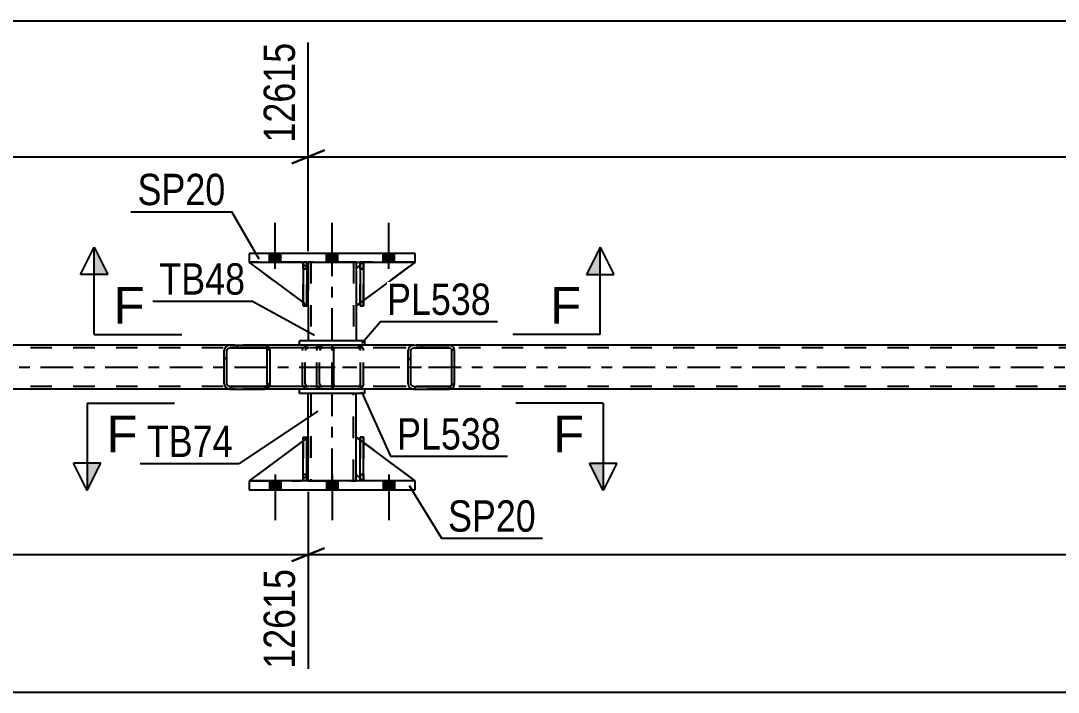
# Model space of a CAD drawing. Header units: millimetres. Extents: x 0 to 841, y 0 to 594.
# Drawn here: x 506.3 to 601.2, y 211.4 to 272.8 of the extents above; entities that cross this region are included whole.
import ezdxf

# ---------------------------------------------------------------- set-up
doc = ezdxf.new("R2010")
doc.units = ezdxf.units.MM
doc.linetypes.add('DXK_LINE_DOT2', pattern=[3.9198, 1.9599, -1.9599])
doc.linetypes.add('DXK_LINE_DOT3', pattern=[5.9187, 2.979, -0.9799, 0.9799, -0.9799])
doc.styles.add('Arial', font='ARIAL.TTF', dxfattribs={"height": 0.2})
doc.styles.add('Arial Narrow', font='ARIALN.TTF', dxfattribs={"height": 0.2})

# ---------------------------------------------------------------- blocks, each defined once
blk = doc.blocks.new('Bolt-318895709-5455 - 5397')
at = {"linetype": 'Continuous'}
for points in [[(529.066, 250.753), (530.106, 250.753), (530.106, 251.553), (529.066, 251.553)], [(529.066, 250.753), (530.106, 250.753), (530.106, 251.553), (529.066, 251.553)], [(529.066, 250.753), (530.106, 250.753), (530.106, 251.553), (529.066, 251.553)], [(534.266, 250.753), (535.306, 250.753), (535.306, 251.553), (534.266, 251.553)], [(534.266, 250.753), (535.306, 250.753), (535.306, 251.553), (534.266, 251.553)], [(539.466, 250.753), (540.506, 250.753), (540.506, 251.553), (539.466, 251.553)], [(539.466, 250.753), (540.506, 250.753), (540.506, 251.553), (539.466, 251.553)], [(539.466, 250.753), (540.506, 250.753), (540.506, 251.553), (539.466, 251.553)]]:
    blk.add_hatch(color=1, dxfattribs=at).paths.add_polyline_path(points)
at = {"color": 1, "linetype": 'Continuous'}
for p, q in [((529.586, 250.153), (529.586, 254.353)), ((529.586, 250.153), (529.586, 254.353)), ((529.586, 250.153), (529.586, 254.353)), ((534.786, 250.153), (534.786, 254.353)), ((534.786, 250.153), (534.786, 254.353)), ((539.986, 250.153), (539.986, 254.353)), ((539.986, 250.153), (539.986, 254.353)), ((539.986, 250.153), (539.986, 254.353)), ((529.066, 250.753), (529.066, 251.553)), ((529.066, 250.753), (529.066, 251.553)), ((529.066, 250.753), (529.066, 251.553)), ((530.106, 250.753), (530.106, 251.553)), ((530.106, 250.753), (530.106, 251.553)), ((530.106, 250.753), (530.106, 251.553)), ((534.266, 250.753), (534.266, 251.553)), ((534.266, 250.753), (534.266, 251.553)), ((535.306, 250.753), (535.306, 251.553)), ((535.306, 250.753), (535.306, 251.553)), ((539.466, 250.753), (539.466, 251.553)), ((539.466, 250.753), (539.466, 251.553)), ((539.466, 250.753), (539.466, 251.553)), ((540.506, 250.753), (540.506, 251.553)), ((540.506, 250.753), (540.506, 251.553)), ((540.506, 250.753), (540.506, 251.553))]:
    blk.add_line(p, q, dxfattribs=at)
blk = doc.blocks.new('Part-318895709-5551 - 5397')
at = {"color": 2, "linetype": 'Continuous'}
for p, q in [((537.659, 250.752), (537.339, 250.752)), ((537.339, 250.752), (537.339, 246.752)), ((537.659, 250.752), (537.659, 250.752)), ((537.659, 250.752), (537.659, 246.752)), ((537.659, 246.752), (537.339, 246.752))]:
    blk.add_line(p, q, dxfattribs=at)
at = {"color": 7, "linetype": 'DXK_LINE_DOT2'}
for p, q in [((537.339, 250.152), (537.339, 250.752)), ((537.659, 250.152), (537.659, 250.752)), ((537.659, 250.752), (537.659, 250.752)), ((537.659, 250.152), (537.339, 250.152)), ((537.339, 250.152), (537.339, 246.752)), ((537.659, 246.752), (537.659, 250.152))]:
    blk.add_line(p, q, dxfattribs=at)
blk = doc.blocks.new('Part-318895709-5524 - 5397')
at = {"color": 2, "linetype": 'Continuous'}
for p, q in [((532.139, 230.752), (532.14, 234.752)), ((532.14, 234.752), (532.46, 234.752)), ((532.459, 230.752), (532.46, 234.752)), ((532.14, 230.752), (532.139, 230.752)), ((532.46, 230.752), (532.139, 230.752))]:
    blk.add_line(p, q, dxfattribs=at)
at = {"color": 7, "linetype": 'DXK_LINE_DOT2'}
for p, q in [((532.14, 234.752), (532.14, 231.352)), ((532.46, 231.352), (532.46, 234.752)), ((532.14, 231.352), (532.14, 230.752)), ((532.14, 231.352), (532.46, 231.352)), ((532.459, 230.752), (532.46, 230.752)), ((532.46, 230.752), (532.46, 231.352))]:
    blk.add_line(p, q, dxfattribs=at)
blk = doc.blocks.new('Part-318895709-5533 - 5397')
at = {"color": 2, "linetype": 'Continuous'}
for p, q in [((536.986, 231.352), (536.986, 234.752)), ((537.339, 234.49), (536.986, 234.752)), ((542.385, 230.753), (537.659, 234.253)), ((537.339, 230.999), (536.986, 231.352))]:
    blk.add_line(p, q, dxfattribs=at)
at = {"color": 7, "linetype": 'DXK_LINE_DOT2'}
for p, q in [((537.659, 234.253), (537.339, 234.49)), ((537.586, 230.752), (537.339, 230.999)), ((542.386, 230.752), (537.586, 230.752)), ((542.385, 230.753), (542.386, 230.752)), ((542.386, 230.752), (542.385, 230.753))]:
    blk.add_line(p, q, dxfattribs=at)
blk = doc.blocks.new('Bolt-318895709-5454 - 5397')
at = {"linetype": 'Continuous'}
for points in [[(530.106, 230.753), (529.066, 230.753), (529.066, 229.953), (530.106, 229.953)], [(530.106, 230.753), (529.066, 230.753), (529.066, 229.953), (530.106, 229.953)], [(530.106, 230.753), (529.066, 230.753), (529.066, 229.953), (530.106, 229.953)], [(535.306, 230.753), (534.266, 230.753), (534.266, 229.953), (535.306, 229.953)], [(535.306, 230.753), (534.266, 230.753), (534.266, 229.953), (535.306, 229.953)], [(540.506, 230.753), (539.466, 230.753), (539.466, 229.953), (540.506, 229.953)], [(540.506, 230.753), (539.466, 230.753), (539.466, 229.953), (540.506, 229.953)], [(540.506, 230.753), (539.466, 230.753), (539.466, 229.953), (540.506, 229.953)]]:
    blk.add_hatch(color=1, dxfattribs=at).paths.add_polyline_path(points)
at = {"color": 1, "linetype": 'Continuous'}
for p, q in [((529.066, 230.753), (529.066, 229.953)), ((529.066, 230.753), (529.066, 229.953)), ((529.066, 230.753), (529.066, 229.953)), ((529.586, 231.353), (529.586, 227.153)), ((529.586, 231.353), (529.586, 227.153)), ((529.586, 231.353), (529.586, 227.153)), ((530.106, 230.753), (530.106, 229.953)), ((530.106, 230.753), (530.106, 229.953)), ((530.106, 230.753), (530.106, 229.953)), ((534.266, 230.753), (534.266, 229.953)), ((534.266, 230.753), (534.266, 229.953)), ((534.786, 231.353), (534.786, 227.153)), ((534.786, 231.353), (534.786, 227.153)), ((535.306, 230.753), (535.306, 229.953)), ((535.306, 230.753), (535.306, 229.953)), ((539.466, 230.753), (539.466, 229.953)), ((539.466, 230.753), (539.466, 229.953)), ((539.466, 230.753), (539.466, 229.953)), ((539.986, 231.353), (539.986, 227.153)), ((539.986, 231.353), (539.986, 227.153)), ((539.986, 231.353), (539.986, 227.153)), ((540.506, 230.753), (540.506, 229.953)), ((540.506, 230.753), (540.506, 229.953)), ((540.506, 230.753), (540.506, 229.953))]:
    blk.add_line(p, q, dxfattribs=at)
blk = doc.blocks.new('Part-318895709-5550 - 5397')
at = {"color": 7, "linetype": 'DXK_LINE_DOT2'}
for p, q in [((532.139, 250.152), (532.139, 250.752)), ((532.139, 250.752), (532.139, 250.752)), ((532.139, 250.752), (532.139, 246.752)), ((532.459, 250.752), (532.139, 250.752)), ((532.459, 250.152), (532.459, 250.752)), ((532.459, 246.752), (532.459, 250.752)), ((532.139, 246.752), (532.139, 250.152)), ((532.139, 250.152), (532.459, 250.152)), ((532.459, 250.152), (532.459, 246.752)), ((532.139, 246.752), (532.459, 246.752))]:
    blk.add_line(p, q, dxfattribs=at)
blk = doc.blocks.new('Part-318895709-5555 - 5397')
at = {"color": 7, "linetype": 'DXK_LINE_DOT2'}
for p, q in [((531.986, 250.753), (527.186, 250.752)), ((531.986, 250.753), (532.586, 250.153)), ((532.459, 250.279), (532.139, 250.599)), ((532.586, 250.153), (532.586, 246.753)), ((532.46, 246.846), (532.14, 247.083))]:
    blk.add_line(p, q, dxfattribs=at)
at = {"color": 2, "linetype": 'Continuous'}
for p, q in [((532.14, 247.083), (527.186, 250.752)), ((532.139, 250.599), (531.986, 250.753)), ((532.586, 250.153), (532.459, 250.279)), ((532.586, 250.153), (532.586, 250.153)), ((532.586, 246.753), (532.586, 250.153)), ((532.46, 246.846), (532.586, 246.753)), ((532.586, 246.753), (532.586, 246.753))]:
    blk.add_line(p, q, dxfattribs=at)
blk = doc.blocks.new('Part-318895709-5565 - 5397')
at = {"color": 7, "linetype": 'DXK_LINE_DOT2'}
for p, q in [((537.659, 234.752), (537.339, 234.752)), ((537.339, 231.352), (537.339, 234.752)), ((537.339, 234.752), (537.339, 230.752)), ((537.659, 234.752), (537.659, 231.352)), ((537.659, 230.752), (537.659, 234.752)), ((537.659, 231.352), (537.339, 231.352)), ((537.339, 230.752), (537.339, 231.352)), ((537.659, 230.752), (537.339, 230.752)), ((537.659, 231.352), (537.659, 230.752)), ((537.659, 230.752), (537.659, 230.752))]:
    blk.add_line(p, q, dxfattribs=at)
blk = doc.blocks.new('Part-318895709-5504 - 5397')
at = {"color": 7, "linetype": 'DXK_LINE_DOT2'}
for p, q in [((536.986, 231.352), (536.986, 234.752)), ((536.986, 234.752), (542.386, 230.752)), ((537.586, 230.752), (536.986, 231.352)), ((542.386, 230.752), (537.586, 230.752))]:
    blk.add_line(p, q, dxfattribs=at)
blk = doc.blocks.new('Part-318895709-5509 - 5397')
at = {"color": 2, "linetype": 'Continuous'}
for p, q in [((527.186, 230.753), (527.186, 229.953)), ((542.386, 230.753), (527.186, 230.753)), ((542.386, 229.953), (542.386, 230.753)), ((527.186, 229.953), (542.386, 229.953))]:
    blk.add_line(p, q, dxfattribs=at)
blk = doc.blocks.new('Part-318895709-5514 - 5397')
at = {"color": 2, "linetype": 'Continuous'}
for p, q in [((542.386, 251.553), (527.186, 251.553)), ((527.186, 251.553), (527.186, 250.753)), ((542.386, 250.753), (542.386, 251.553)), ((527.186, 250.753), (542.386, 250.753))]:
    blk.add_line(p, q, dxfattribs=at)
blk = doc.blocks.new('Part-318895709-5521 - 5397')
at = {"color": 7, "linetype": 'DXK_LINE_DOT2'}
for p, q in [((673.779, 243.153), (184.882, 243.153)), ((545.48, 243.153), (525.419, 243.153)), ((673.779, 242.913), (99.713, 242.913)), ((673.779, 239.393), (99.713, 239.393)), ((545.48, 239.153), (525.419, 239.153))]:
    blk.add_line(p, q, dxfattribs=at)
at = {"color": 2, "linetype": 'Continuous'}
for p, q in [((525.419, 243.153), (460.345, 243.153)), ((610.553, 243.153), (545.48, 243.153)), ((525.419, 239.153), (460.345, 239.153)), ((610.553, 239.153), (545.48, 239.153))]:
    blk.add_line(p, q, dxfattribs=at)
at = {"color": 7, "linetype": 'DXK_LINE_DOT3'}
blk.add_line((99.713, 241.153), (673.779, 241.153), dxfattribs=at)
blk = doc.blocks.new('Part-318895709-5522 - 5397')
at = {"color": 7, "linetype": 'DXK_LINE_DOT2'}
for p, q in [((532.139, 234.752), (532.459, 234.752)), ((532.139, 231.352), (532.139, 234.752)), ((532.139, 234.752), (532.139, 230.752)), ((532.459, 234.752), (532.459, 231.352)), ((532.459, 230.752), (532.459, 234.659)), ((532.459, 231.352), (532.139, 231.352)), ((532.139, 230.752), (532.139, 231.352)), ((532.459, 230.752), (532.139, 230.752)), ((532.459, 231.352), (532.459, 230.752)), ((532.459, 230.752), (532.459, 230.752))]:
    blk.add_line(p, q, dxfattribs=at)
blk = doc.blocks.new('Part-318895709-5523 - 5397')
at = {"color": 2, "linetype": 'Continuous'}
for p, q in [((537.339, 230.752), (537.339, 234.752)), ((537.339, 234.752), (537.659, 234.752)), ((537.659, 230.752), (537.659, 234.752)), ((537.339, 230.752), (537.339, 230.752)), ((537.659, 230.752), (537.339, 230.752))]:
    blk.add_line(p, q, dxfattribs=at)
at = {"color": 7, "linetype": 'DXK_LINE_DOT2'}
for p, q in [((537.339, 234.752), (537.339, 231.352)), ((537.659, 231.352), (537.659, 234.752)), ((537.339, 231.352), (537.339, 230.752)), ((537.339, 231.352), (537.659, 231.352)), ((537.659, 230.752), (537.659, 231.352)), ((537.659, 230.752), (537.659, 230.752))]:
    blk.add_line(p, q, dxfattribs=at)
blk = doc.blocks.new('Part-318895709-5527 - 5397')
at = {"color": 7, "linetype": 'DXK_LINE_DOT2'}
for p, q in [((532.46, 234.659), (532.14, 234.422)), ((532.586, 231.352), (532.586, 234.752)), ((527.186, 230.752), (531.986, 230.752)), ((532.586, 231.352), (531.986, 230.752)), ((532.459, 231.226), (532.139, 230.906))]:
    blk.add_line(p, q, dxfattribs=at)
at = {"color": 2, "linetype": 'Continuous'}
for p, q in [((532.586, 234.752), (532.46, 234.659)), ((532.586, 231.352), (532.586, 234.752)), ((532.14, 234.422), (527.186, 230.752)), ((532.139, 230.906), (531.986, 230.752)), ((532.586, 231.352), (532.459, 231.226)), ((532.586, 231.352), (532.586, 231.352))]:
    blk.add_line(p, q, dxfattribs=at)
blk = doc.blocks.new('Part-318895709-5530 - 5397')
at = {"color": 7, "linetype": 'DXK_LINE_DOT2'}
for p, q in [((532.586, 234.752), (527.186, 230.752)), ((532.586, 231.352), (532.586, 234.752)), ((532.586, 234.752), (532.586, 231.352)), ((527.186, 230.752), (531.986, 230.752)), ((531.986, 230.752), (532.586, 231.352)), ((532.586, 231.352), (531.986, 230.752)), ((532.586, 231.352), (532.586, 231.352))]:
    blk.add_line(p, q, dxfattribs=at)
blk = doc.blocks.new('Part-318895709-5538 - 5397')
at = {"color": 2, "linetype": 'Continuous'}
for p, q in [((537.786, 243.553), (531.786, 243.553)), ((531.786, 243.153), (531.786, 243.553)), ((537.786, 243.153), (537.786, 243.553))]:
    blk.add_line(p, q, dxfattribs=at)
at = {"color": 7, "linetype": 'DXK_LINE_DOT2'}
blk.add_line((537.786, 243.153), (531.786, 243.153), dxfattribs=at)
blk = doc.blocks.new('Part-318895709-5543 - 5397')
at = {"color": 2, "linetype": 'Continuous'}
for p, q in [((531.786, 238.753), (531.786, 239.153)), ((537.786, 238.753), (531.786, 238.753)), ((537.786, 238.753), (537.786, 239.153))]:
    blk.add_line(p, q, dxfattribs=at)
at = {"color": 7, "linetype": 'DXK_LINE_DOT2'}
blk.add_line((537.786, 239.153), (531.786, 239.153), dxfattribs=at)
blk = doc.blocks.new('Part-318895709-5548 - 5397')
at = {"color": 2, "linetype": 'Continuous'}
for p, q in [((532.586, 234.752), (532.586, 238.753)), ((536.986, 234.753), (536.986, 238.753)), ((532.586, 230.753), (532.586, 231.352)), ((536.986, 230.753), (536.986, 231.353))]:
    blk.add_line(p, q, dxfattribs=at)
at = {"color": 7, "linetype": 'DXK_LINE_DOT2'}
for p, q in [((536.986, 238.753), (532.586, 238.753)), ((532.826, 238.753), (532.826, 230.753)), ((536.746, 230.753), (536.746, 238.753)), ((532.586, 231.352), (532.586, 234.752)), ((536.986, 231.353), (536.986, 234.753)), ((532.586, 230.753), (536.986, 230.753))]:
    blk.add_line(p, q, dxfattribs=at)
at = {"color": 7, "linetype": 'DXK_LINE_DOT3'}
blk.add_line((534.786, 230.753), (534.786, 238.753), dxfattribs=at)
blk = doc.blocks.new('Part-318895709-5549 - 5397')
at = {"color": 7, "linetype": 'DXK_LINE_DOT2'}
for p, q in [((537.339, 250.152), (537.339, 250.752)), ((537.339, 250.752), (537.339, 250.752)), ((537.339, 250.752), (537.339, 246.752)), ((537.659, 250.752), (537.339, 250.752)), ((537.659, 250.152), (537.659, 250.752)), ((537.659, 246.752), (537.659, 250.752)), ((537.339, 246.752), (537.339, 250.152)), ((537.339, 250.152), (537.659, 250.152)), ((537.659, 250.152), (537.659, 246.752)), ((537.339, 246.752), (537.659, 246.752))]:
    blk.add_line(p, q, dxfattribs=at)
blk = doc.blocks.new('Part-318895709-5552 - 5397')
at = {"color": 2, "linetype": 'Continuous'}
for p, q in [((532.459, 250.752), (532.139, 250.752)), ((532.139, 250.752), (532.14, 246.752)), ((532.46, 250.752), (532.459, 250.752)), ((532.459, 250.752), (532.46, 246.752)), ((532.46, 246.752), (532.14, 246.752))]:
    blk.add_line(p, q, dxfattribs=at)
at = {"color": 7, "linetype": 'DXK_LINE_DOT2'}
for p, q in [((532.14, 250.152), (532.14, 250.752)), ((532.46, 250.752), (532.459, 250.752)), ((532.46, 250.152), (532.46, 250.752)), ((532.46, 250.152), (532.14, 250.152)), ((532.14, 250.152), (532.14, 246.752)), ((532.46, 246.752), (532.46, 250.152))]:
    blk.add_line(p, q, dxfattribs=at)
blk = doc.blocks.new('Part-318895709-5558 - 5397')
at = {"color": 7, "linetype": 'DXK_LINE_DOT2'}
for p, q in [((527.186, 250.752), (531.986, 250.753)), ((532.586, 246.753), (527.186, 250.752)), ((531.986, 250.753), (532.586, 250.153)), ((532.586, 250.153), (531.986, 250.753)), ((532.586, 250.153), (532.586, 246.753)), ((532.586, 250.153), (532.586, 250.153)), ((532.586, 250.153), (532.586, 246.753))]:
    blk.add_line(p, q, dxfattribs=at)
blk = doc.blocks.new('Part-318895709-5561 - 5397')
at = {"color": 7, "linetype": 'DXK_LINE_DOT2'}
for p, q in [((537.586, 250.753), (537.339, 250.506)), ((542.386, 250.753), (537.586, 250.753)), ((537.659, 247.252), (537.339, 247.015))]:
    blk.add_line(p, q, dxfattribs=at)
at = {"color": 2, "linetype": 'Continuous'}
for p, q in [((542.386, 250.753), (537.659, 247.252)), ((537.339, 250.506), (536.986, 250.153)), ((536.986, 250.153), (536.986, 246.753)), ((537.339, 247.015), (536.986, 246.753))]:
    blk.add_line(p, q, dxfattribs=at)
blk = doc.blocks.new('Part-318895709-5564 - 5397')
at = {"color": 7, "linetype": 'DXK_LINE_DOT2'}
for p, q in [((537.586, 250.753), (536.986, 250.153)), ((536.986, 246.753), (542.386, 250.753)), ((542.386, 250.753), (537.586, 250.753)), ((536.986, 250.153), (536.986, 246.753))]:
    blk.add_line(p, q, dxfattribs=at)
blk = doc.blocks.new('Part-318895709-5629 - 5397')
at = {"linetype": 'Continuous'}
h = blk.add_hatch(dxfattribs=at)
h.set_pattern_fill('', scale=0.7, style=0, pattern_type=0)
h.set_pattern_definition([(45, (545.9516, 242.8563), (-1.57154, 1.57154), [])])
h.paths.add_polyline_path([(545.99, 242.673), (545.952, 242.856), (545.841, 243.012), (545.675, 243.116), (545.48, 243.153), (542.245, 243.153), (542.049, 243.116), (541.883, 243.012), (541.773, 242.856), (541.734, 242.673), (541.734, 239.633), (541.773, 239.449), (541.883, 239.293), (542.049, 239.189), (542.245, 239.153), (545.48, 239.153), (545.675, 239.189), (545.841, 239.293), (545.952, 239.449), (545.99, 239.633)])
h.paths.add_polyline_path([(545.716, 239.541), (545.66, 239.463), (545.577, 239.411), (545.48, 239.393), (542.245, 239.393), (542.147, 239.411), (542.064, 239.463), (542.009, 239.541), (541.989, 239.633), (541.989, 242.673), (542.009, 242.764), (542.064, 242.842), (542.147, 242.894), (542.245, 242.913), (545.48, 242.913), (545.577, 242.894), (545.66, 242.842), (545.716, 242.764), (545.735, 242.673), (545.735, 239.633)])
at = {"color": 7, "linetype": 'DXK_LINE_DOT2'}
for p, q in [((533.7, 243.116), (533.895, 243.153)), ((534.661, 243.153), (533.895, 243.153)), ((537.13, 243.153), (537.326, 243.116)), ((545.48, 243.153), (542.245, 243.153)), ((533.384, 242.673), (533.423, 242.856)), ((533.384, 239.633), (533.384, 242.673)), ((533.659, 242.764), (533.64, 242.673)), ((533.64, 239.633), (533.64, 242.673)), ((533.715, 242.842), (533.659, 242.764)), ((533.798, 242.894), (533.715, 242.842)), ((533.895, 242.913), (533.798, 242.894)), ((545.48, 242.913), (533.895, 242.913)), ((537.228, 242.894), (537.13, 242.913)), ((537.311, 242.842), (537.228, 242.894)), ((537.366, 242.764), (537.311, 242.842)), ((537.386, 242.673), (537.366, 242.764)), ((537.386, 239.633), (537.386, 242.673)), ((537.602, 242.856), (537.641, 242.673)), ((537.641, 239.633), (537.641, 242.673)), ((533.423, 239.449), (533.384, 239.633)), ((533.64, 239.633), (533.659, 239.541)), ((533.659, 239.541), (533.715, 239.463)), ((533.895, 239.153), (533.7, 239.189)), ((533.715, 239.463), (533.798, 239.411)), ((533.798, 239.411), (533.895, 239.393)), ((545.48, 239.393), (533.895, 239.393)), ((537.13, 239.393), (537.228, 239.411)), ((537.326, 239.189), (537.13, 239.153)), ((537.228, 239.411), (537.311, 239.463)), ((537.311, 239.463), (537.366, 239.541)), ((537.366, 239.541), (537.386, 239.633)), ((537.641, 239.633), (537.602, 239.449)), ((534.661, 239.153), (533.895, 239.153)), ((542.245, 239.153), (545.48, 239.153))]:
    blk.add_line(p, q, dxfattribs=at)
at = {"color": 2, "linetype": 'Continuous'}
for p, q in [((542.245, 243.153), (534.661, 243.153)), ((542.245, 243.153), (542.049, 243.116)), ((542.245, 243.153), (545.48, 243.153)), ((545.675, 243.116), (545.48, 243.153)), ((541.773, 242.856), (541.734, 242.673)), ((541.734, 239.633), (541.734, 242.673)), ((541.989, 242.673), (542.009, 242.764)), ((541.989, 239.633), (541.989, 242.673)), ((542.009, 242.764), (542.064, 242.842)), ((542.064, 242.842), (542.147, 242.894)), ((542.147, 242.894), (542.245, 242.913)), ((542.245, 242.913), (545.48, 242.913)), ((545.48, 242.913), (545.577, 242.894)), ((545.577, 242.894), (545.66, 242.842)), ((545.66, 242.842), (545.716, 242.764)), ((545.716, 242.764), (545.735, 242.673)), ((545.735, 239.633), (545.735, 242.673)), ((545.99, 242.673), (545.952, 242.856)), ((545.99, 239.633), (545.99, 242.673)), ((541.734, 239.633), (541.773, 239.449)), ((542.009, 239.541), (541.989, 239.633)), ((542.064, 239.463), (542.009, 239.541)), ((542.049, 239.189), (542.245, 239.153)), ((542.147, 239.411), (542.064, 239.463)), ((542.245, 239.393), (542.147, 239.411)), ((542.245, 239.393), (545.48, 239.393)), ((545.577, 239.411), (545.48, 239.393)), ((545.48, 239.153), (545.675, 239.189)), ((545.66, 239.463), (545.577, 239.411)), ((545.716, 239.541), (545.66, 239.463)), ((545.735, 239.633), (545.716, 239.541)), ((545.952, 239.449), (545.99, 239.633)), ((542.245, 239.153), (534.661, 239.153)), ((542.245, 239.153), (545.48, 239.153))]:
    blk.add_line(p, q, dxfattribs=at)
at = {"color": 7, "linetype": 'DXK_LINE_DOT3'}
blk.add_line((532.093, 241.153), (543.862, 241.153), dxfattribs=at)
at = {"color": 7, "linetype": 'DXK_LINE_DOT2'}
for centre, start, end in [((533.876, 242.652), 110.75831, 155.68004), ((537.15, 242.652), 24.31996, 69.24168), ((533.876, 239.653), 204.31996, 249.24168), ((537.15, 239.653), 290.75831, 335.68004)]:
    blk.add_arc(centre, 0.496, start, end, dxfattribs=at)
at = {"color": 2, "linetype": 'Continuous'}
for centre, start, end in [((542.225, 242.652), 110.75831, 155.68004), ((545.499, 242.652), 24.31996, 69.24168), ((542.225, 239.653), 204.31996, 249.24168), ((545.499, 239.653), 290.75831, 335.68004)]:
    blk.add_arc(centre, 0.496, start, end, dxfattribs=at)
blk = doc.blocks.new('Part-318895709-5630 - 5397')
at = {"linetype": 'Continuous'}
h = blk.add_hatch(dxfattribs=at)
h.set_pattern_fill('', scale=0.7, style=0, pattern_type=0)
h.set_pattern_definition([(45, (529.068, 242.8563), (-1.57154, 1.57154), [])])
h.paths.add_polyline_path([(529.106, 242.673), (529.068, 242.856), (528.959, 243.012), (528.796, 243.116), (528.604, 243.153), (525.419, 243.153), (525.227, 243.116), (525.064, 243.012), (524.955, 242.856), (524.917, 242.673), (524.917, 239.633), (524.955, 239.449), (525.064, 239.293), (525.227, 239.189), (525.419, 239.153), (528.604, 239.153), (528.796, 239.189), (528.959, 239.293), (529.068, 239.449), (529.106, 239.633)])
h.paths.add_polyline_path([(528.836, 239.541), (528.781, 239.463), (528.7, 239.411), (528.604, 239.393), (525.419, 239.393), (525.323, 239.411), (525.242, 239.463), (525.187, 239.541), (525.168, 239.633), (525.168, 242.673), (525.187, 242.764), (525.242, 242.842), (525.323, 242.894), (525.419, 242.913), (528.604, 242.913), (528.7, 242.894), (528.781, 242.842), (528.836, 242.764), (528.855, 242.673), (528.855, 239.633)])
at = {"color": 2, "linetype": 'Continuous'}
for p, q in [((525.419, 243.153), (525.227, 243.116)), ((525.419, 243.153), (528.604, 243.153)), ((534.661, 243.153), (528.604, 243.153)), ((528.796, 243.116), (528.604, 243.153)), ((534.661, 243.153), (534.764, 243.116)), ((534.764, 243.116), (534.852, 243.012)), ((534.852, 243.012), (534.911, 242.856)), ((524.955, 242.856), (524.917, 242.673)), ((524.917, 239.633), (524.917, 242.673)), ((525.168, 242.673), (525.187, 242.764)), ((525.168, 239.633), (525.168, 242.673)), ((525.187, 242.764), (525.242, 242.842)), ((525.242, 242.842), (525.323, 242.894)), ((525.323, 242.894), (525.419, 242.913)), ((525.419, 242.913), (528.604, 242.913)), ((528.604, 242.913), (528.7, 242.894)), ((528.7, 242.894), (528.781, 242.842)), ((528.781, 242.842), (528.836, 242.764)), ((528.836, 242.764), (528.855, 242.673)), ((528.855, 239.633), (528.855, 242.673)), ((529.106, 242.673), (529.068, 242.856)), ((529.106, 239.633), (529.106, 242.673)), ((534.911, 242.856), (534.932, 242.673)), ((534.932, 239.633), (534.932, 242.673)), ((524.917, 239.633), (524.955, 239.449)), ((525.187, 239.541), (525.168, 239.633)), ((525.242, 239.463), (525.187, 239.541)), ((525.227, 239.189), (525.419, 239.153)), ((525.323, 239.411), (525.242, 239.463)), ((525.419, 239.393), (525.323, 239.411)), ((525.419, 239.393), (528.604, 239.393)), ((528.7, 239.411), (528.604, 239.393)), ((528.604, 239.153), (528.796, 239.189)), ((528.781, 239.463), (528.7, 239.411)), ((528.836, 239.541), (528.781, 239.463)), ((528.855, 239.633), (528.836, 239.541)), ((529.068, 239.449), (529.106, 239.633)), ((534.764, 239.189), (534.661, 239.153)), ((534.852, 239.293), (534.764, 239.189)), ((534.911, 239.449), (534.852, 239.293)), ((534.932, 239.633), (534.911, 239.449)), ((525.419, 239.153), (528.604, 239.153)), ((534.661, 239.153), (528.604, 239.153))]:
    blk.add_line(p, q, dxfattribs=at)
at = {"color": 7, "linetype": 'DXK_LINE_DOT2'}
for p, q in [((528.604, 243.153), (525.419, 243.153)), ((532.377, 243.116), (532.569, 243.153)), ((533.384, 242.913), (533.384, 243.153)), ((534.661, 242.913), (525.419, 242.913)), ((532.067, 242.673), (532.105, 242.856)), ((532.067, 239.633), (532.067, 242.673)), ((532.337, 242.764), (532.318, 242.673)), ((532.318, 239.633), (532.318, 242.673)), ((532.392, 242.842), (532.337, 242.764)), ((532.392, 242.842), (532.414, 242.856)), ((532.414, 242.856), (532.473, 242.894)), ((532.473, 242.894), (532.569, 242.913)), ((534.713, 242.894), (534.661, 242.913)), ((534.757, 242.842), (534.713, 242.894)), ((534.786, 242.764), (534.757, 242.842)), ((534.796, 242.673), (534.786, 242.764)), ((534.796, 239.633), (534.796, 242.673)), ((534.661, 239.393), (525.419, 239.393)), ((532.105, 239.449), (532.067, 239.633)), ((532.318, 239.633), (532.337, 239.541)), ((532.337, 239.541), (532.392, 239.463)), ((532.569, 239.153), (532.377, 239.189)), ((532.392, 239.463), (532.473, 239.411)), ((532.473, 239.411), (532.569, 239.393)), ((533.384, 239.153), (533.384, 239.393)), ((534.661, 239.393), (534.713, 239.411)), ((534.713, 239.411), (534.757, 239.463)), ((534.757, 239.463), (534.786, 239.541)), ((534.786, 239.541), (534.796, 239.633)), ((528.604, 239.153), (525.419, 239.153))]:
    blk.add_line(p, q, dxfattribs=at)
at = {"color": 2, "linetype": 'Continuous'}
for centre, start, end in [((525.405, 242.657), 111.1941, 156.15059), ((528.618, 242.657), 23.84941, 68.8059), ((525.405, 239.648), 203.84941, 248.8059), ((528.618, 239.648), 291.1941, 336.15059)]:
    blk.add_arc(centre, 0.492, start, end, dxfattribs=at)
at = {"color": 7, "linetype": 'DXK_LINE_DOT2'}
for centre, start, end in [((532.555, 242.657), 111.1941, 156.15059), ((532.555, 239.648), 203.84941, 248.8059)]:
    blk.add_arc(centre, 0.492, start, end, dxfattribs=at)
blk = doc.blocks.new('Part-318895709-5650 - 5397')
at = {"color": 2, "linetype": 'Continuous'}
for p, q in [((532.586, 250.753), (532.586, 250.153)), ((536.986, 250.753), (536.986, 250.152)), ((532.586, 246.753), (532.586, 243.553)), ((536.986, 246.752), (536.986, 243.553))]:
    blk.add_line(p, q, dxfattribs=at)
at = {"color": 7, "linetype": 'DXK_LINE_DOT2'}
for p, q in [((536.986, 250.753), (532.586, 250.753)), ((532.826, 250.753), (532.826, 243.553)), ((536.746, 250.753), (536.746, 243.553)), ((532.586, 250.153), (532.586, 246.753)), ((536.986, 250.152), (536.986, 246.752)), ((536.986, 243.553), (532.586, 243.553))]:
    blk.add_line(p, q, dxfattribs=at)
at = {"color": 7, "linetype": 'DXK_LINE_DOT3'}
blk.add_line((534.786, 243.553), (534.786, 250.753), dxfattribs=at)
blk = doc.blocks.new('StraightDimension-318895709-5797 - 5397')
at = {"color": 7, "linetype": 'Continuous'}
for p, q in [((532.586, 251.753), (532.586, 270.824)), ((682.399, 244.153), (682.399, 270.824)), ((534.086, 260.983), (531.086, 259.783)), ((532.586, 260.383), (682.399, 260.383)), ((680.899, 259.783), (683.899, 260.983))]:
    blk.add_line(p, q, dxfattribs=at)
at = {"color": 0}
blk.add_wipeout([(611.749, 261.133), (611.749, 265.333), (603.236, 265.333), (603.236, 261.133)], dxfattribs=at)
at = {"color": 3, "style": 'Arial Narrow'}
blk.add_text('3891', height=2.8633, dxfattribs=at).set_placement((603.836, 261.733))
at = {"color": 0, "linetype": 'Continuous'}
blk.add_wipeout([(681.799, 271.424), (677.599, 271.424), (677.599, 261.083), (681.799, 261.083)], dxfattribs=at)
at = {"color": 3, "linetype": 'Continuous', "style": 'Arial Narrow'}
blk.add_text('16507', height=2.8633, rotation=90.00021, dxfattribs=at).set_placement((681.199, 261.683))
blk = doc.blocks.new('StraightDimension-318895709-5791 - 5397')
at = {"color": 7, "linetype": 'Continuous'}
for p, q in [((532.586, 251.753), (532.586, 270.824)), ((362.317, 251.753), (362.317, 268.996)), ((363.817, 260.983), (360.817, 259.783)), ((362.317, 260.383), (532.586, 260.383)), ((531.086, 259.783), (534.086, 260.983))]:
    blk.add_line(p, q, dxfattribs=at)
at = {"color": 0}
blk.add_wipeout([(451.708, 261.133), (451.708, 265.333), (443.195, 265.333), (443.195, 261.133)], dxfattribs=at)
at = {"color": 3, "style": 'Arial Narrow'}
blk.add_text('4257', height=2.8633, dxfattribs=at).set_placement((443.795, 261.733))
at = {"color": 0, "linetype": 'Continuous'}
blk.add_wipeout([(531.986, 271.424), (527.786, 271.424), (527.786, 261.083), (531.986, 261.083)], dxfattribs=at)
at = {"color": 3, "linetype": 'Continuous', "style": 'Arial Narrow'}
blk.add_text('12615', height=2.8633, rotation=90.00021, dxfattribs=at).set_placement((531.386, 261.683))
blk = doc.blocks.new('StraightDimension-318895709-5808 - 5397')
at = {"color": 7, "linetype": 'Continuous'}
blk.add_line((90.453, 211.436), (683.039, 211.436), dxfattribs=at)
blk = doc.blocks.new('StraightDimension-318895709-5825 - 5397')
at = {"color": 7, "linetype": 'Continuous'}
for p, q in [((362.317, 229.752), (362.317, 215.405)), ((532.586, 229.752), (532.586, 213.577)), ((363.817, 224.618), (360.817, 223.418)), ((362.317, 224.018), (532.586, 224.018)), ((531.086, 223.418), (534.086, 224.618))]:
    blk.add_line(p, q, dxfattribs=at)
at = {"color": 0}
blk.add_wipeout([(451.708, 224.768), (451.708, 228.968), (443.195, 228.968), (443.195, 224.768)], dxfattribs=at)
at = {"color": 3, "style": 'Arial Narrow'}
blk.add_text('4257', height=2.8633, dxfattribs=at).set_placement((443.795, 225.368))
at = {"color": 0, "linetype": 'Continuous'}
blk.add_wipeout([(531.986, 223.318), (527.786, 223.318), (527.786, 212.977), (531.986, 212.977)], dxfattribs=at)
at = {"color": 3, "linetype": 'Continuous', "style": 'Arial Narrow'}
blk.add_text('12615', height=2.8633, rotation=90.00021, dxfattribs=at).set_placement((531.386, 213.577))
blk = doc.blocks.new('StraightDimension-318895709-5831 - 5397')
at = {"color": 7, "linetype": 'Continuous'}
for p, q in [((682.399, 238.153), (682.399, 213.577)), ((532.586, 229.752), (532.586, 213.577)), ((534.086, 224.618), (531.086, 223.418)), ((532.586, 224.018), (682.399, 224.018)), ((680.899, 223.418), (683.899, 224.618))]:
    blk.add_line(p, q, dxfattribs=at)
at = {"color": 0}
blk.add_wipeout([(611.749, 224.768), (611.749, 228.968), (603.236, 228.968), (603.236, 224.768)], dxfattribs=at)
at = {"color": 3, "style": 'Arial Narrow'}
blk.add_text('3891', height=2.8633, dxfattribs=at).set_placement((603.836, 225.368))
at = {"color": 0, "linetype": 'Continuous'}
blk.add_wipeout([(681.799, 223.318), (677.599, 223.318), (677.599, 212.977), (681.799, 212.977)], dxfattribs=at)
at = {"color": 3, "linetype": 'Continuous', "style": 'Arial Narrow'}
blk.add_text('16507', height=2.8633, rotation=90.00021, dxfattribs=at).set_placement((681.199, 213.577))
blk = doc.blocks.new('StraightDimension-318895709-10572 - 5397')
at = {"color": 7, "linetype": 'Continuous'}
blk.add_line((91.093, 272.819), (682.399, 272.819), dxfattribs=at)
blk = doc.blocks.new('Mark-318895709-5534 - 5397')
at = {"color": 30, "linetype": 'Continuous'}
for p, q in [((537.505, 243.35), (539.209, 245.331)), ((539.209, 245.331), (549.913, 245.331))]:
    blk.add_line(p, q, dxfattribs=at)
at = {"color": 0}
blk.add_wipeout([(549.313, 245.931), (549.313, 248.931), (539.809, 248.931), (539.809, 245.931)], dxfattribs=at)
blk.add_wipeout([(549.313, 245.931), (549.313, 248.931), (539.809, 248.931), (539.809, 245.931)], dxfattribs=at)
at = {"color": 3, "style": 'Arial Narrow'}
blk.add_text('PL538', height=2.8633, dxfattribs=at).set_placement((539.809, 245.931))
blk = doc.blocks.new('Mark-318895709-5505 - 5397')
at = {"color": 30, "linetype": 'Continuous'}
for p, q in [((541.831, 230.336), (544.786, 225.515)), ((544.786, 225.515), (554.025, 225.515))]:
    blk.add_line(p, q, dxfattribs=at)
at = {"color": 0}
blk.add_wipeout([(553.425, 226.115), (553.425, 229.115), (545.386, 229.115), (545.386, 226.115)], dxfattribs=at)
blk.add_wipeout([(553.425, 226.115), (553.425, 229.115), (545.386, 229.115), (545.386, 226.115)], dxfattribs=at)
at = {"color": 3, "style": 'Arial Narrow'}
blk.add_text('SP20', height=2.8633, dxfattribs=at).set_placement((545.386, 226.115))
blk = doc.blocks.new('Mark-318895709-5510 - 5397')
at = {"color": 30, "linetype": 'Continuous'}
for p in [(516.386, 255.365), (528.125, 251.035)]:
    blk.add_line(p, (525.625, 255.365), dxfattribs=at)
at = {"color": 0}
blk.add_wipeout([(525.025, 255.965), (525.025, 258.965), (516.986, 258.965), (516.986, 255.965)], dxfattribs=at)
blk.add_wipeout([(525.025, 255.965), (525.025, 258.965), (516.986, 258.965), (516.986, 255.965)], dxfattribs=at)
at = {"color": 3, "style": 'Arial Narrow'}
blk.add_text('SP20', height=2.8633, dxfattribs=at).set_placement((516.986, 255.965))
blk = doc.blocks.new('Mark-318895709-5539 - 5397')
at = {"color": 30, "linetype": 'Continuous'}
for p, q in [((537.471, 238.888), (540.128, 233.024)), ((540.128, 233.024), (550.832, 233.024))]:
    blk.add_line(p, q, dxfattribs=at)
at = {"color": 0}
blk.add_wipeout([(550.232, 233.624), (550.232, 236.624), (540.728, 236.624), (540.728, 233.624)], dxfattribs=at)
blk.add_wipeout([(550.232, 233.624), (550.232, 236.624), (540.728, 236.624), (540.728, 233.624)], dxfattribs=at)
at = {"color": 3, "style": 'Arial Narrow'}
blk.add_text('PL538', height=2.8633, dxfattribs=at).set_placement((540.728, 233.624))
blk = doc.blocks.new('Mark-318895709-5544 - 5397')
at = {"color": 30, "linetype": 'Continuous'}
for p in [(533.477, 237.141), (517.238, 232.341)]:
    blk.add_line(p, (526.292, 232.341), dxfattribs=at)
at = {"color": 0}
blk.add_wipeout([(525.692, 232.941), (525.692, 235.941), (517.838, 235.941), (517.838, 232.941)], dxfattribs=at)
blk.add_wipeout([(525.692, 232.941), (525.692, 235.941), (517.838, 235.941), (517.838, 232.941)], dxfattribs=at)
at = {"color": 3, "style": 'Arial Narrow'}
blk.add_text('TB74', height=2.8633, dxfattribs=at).set_placement((517.838, 232.941))
blk = doc.blocks.new('Mark-318895709-5646 - 5397')
at = {"color": 30, "linetype": 'Continuous'}
for p in [(518.377, 247.184), (533.179, 244.048)]:
    blk.add_line(p, (527.432, 247.184), dxfattribs=at)
at = {"color": 0}
blk.add_wipeout([(526.832, 247.784), (526.832, 250.784), (518.977, 250.784), (518.977, 247.784)], dxfattribs=at)
blk.add_wipeout([(526.832, 247.784), (526.832, 250.784), (518.977, 250.784), (518.977, 247.784)], dxfattribs=at)
at = {"color": 3, "style": 'Arial Narrow'}
blk.add_text('TB48', height=2.8633, dxfattribs=at).set_placement((518.977, 247.784))
blk = doc.blocks.new('SectionMark-318895709-5878 - 5397')
at = {"linetype": 'Continuous'}
for points in [[(514.278, 249.637), (513.028, 249.637), (513.028, 252.137)], [(559.319, 249.637), (558.069, 249.637), (559.319, 252.137)]]:
    blk.add_hatch(color=6, dxfattribs=at).paths.add_polyline_path(points)
at = {"color": 6, "linetype": 'Continuous'}
for p, q in [((511.778, 249.637), (513.028, 252.137)), ((513.028, 244.137), (513.028, 252.137)), ((513.028, 252.137), (514.278, 249.637)), ((559.319, 252.137), (558.069, 249.637)), ((559.319, 244.137), (559.319, 252.137)), ((559.319, 252.137), (560.569, 249.637)), ((514.278, 249.637), (511.778, 249.637)), ((558.069, 249.637), (560.569, 249.637)), ((513.028, 244.137), (521.028, 244.137)), ((559.319, 244.137), (551.319, 244.137))]:
    blk.add_line(p, q, dxfattribs=at)
at = {"color": 0, "linetype": 'Continuous'}
for points in [[(517.629, 245.137), (517.629, 248.637), (514.778, 248.637), (514.778, 245.137)], [(557.569, 245.137), (557.569, 248.637), (554.718, 248.637), (554.718, 245.137)]]:
    blk.add_wipeout(points, dxfattribs=at)
at = {"color": 3, "linetype": 'Continuous', "style": 'Arial'}
for p in [(514.778, 245.137), (554.718, 245.137)]:
    blk.add_text('F', height=3.343, dxfattribs=at).set_placement(p)
blk = doc.blocks.new('SectionMark-318895709-5882 - 5397')
at = {"linetype": 'Continuous'}
for points in [[(512.381, 232.373), (513.631, 232.373), (512.381, 229.873)], [(558.343, 232.373), (559.593, 232.373), (559.593, 229.873)]]:
    blk.add_hatch(color=6, dxfattribs=at).paths.add_polyline_path(points)
at = {"color": 6, "linetype": 'Continuous'}
for p, q in [((512.381, 237.873), (520.381, 237.873)), ((512.381, 237.873), (512.381, 229.873)), ((559.593, 237.873), (551.593, 237.873)), ((559.593, 237.873), (559.593, 229.873)), ((512.381, 229.873), (511.131, 232.373)), ((513.631, 232.373), (511.131, 232.373)), ((512.381, 229.873), (513.631, 232.373)), ((558.343, 232.373), (560.843, 232.373)), ((559.593, 229.873), (558.343, 232.373)), ((560.843, 232.373), (559.593, 229.873))]:
    blk.add_line(p, q, dxfattribs=at)
at = {"color": 0, "linetype": 'Continuous'}
for points in [[(516.981, 233.373), (516.981, 236.873), (514.131, 236.873), (514.131, 233.373)], [(557.843, 233.373), (557.843, 236.873), (554.992, 236.873), (554.992, 233.373)]]:
    blk.add_wipeout(points, dxfattribs=at)
at = {"color": 3, "linetype": 'Continuous', "style": 'Arial'}
for p in [(514.131, 233.373), (554.992, 233.373)]:
    blk.add_text('F', height=3.343, dxfattribs=at).set_placement(p)

msp = doc.modelspace()

# ---------------------------------------------------------------- block references
for name in ['Bolt-318895709-5455 - 5397', 'Part-318895709-5514 - 5397', 'Part-318895709-5555 - 5397', 'Part-318895709-5558 - 5397', 'Part-318895709-5550 - 5397', 'Part-318895709-5552 - 5397', 'Part-318895709-5650 - 5397', 'Part-318895709-5561 - 5397', 'Part-318895709-5564 - 5397', 'Part-318895709-5551 - 5397', 'Part-318895709-5549 - 5397', 'Part-318895709-5521 - 5397', 'Part-318895709-5630 - 5397', 'Part-318895709-5538 - 5397', 'Part-318895709-5629 - 5397', 'Part-318895709-5543 - 5397', 'Part-318895709-5548 - 5397', 'Part-318895709-5527 - 5397', 'Part-318895709-5530 - 5397', 'Part-318895709-5524 - 5397', 'Part-318895709-5522 - 5397', 'Part-318895709-5533 - 5397', 'Part-318895709-5504 - 5397', 'Part-318895709-5565 - 5397', 'Part-318895709-5523 - 5397', 'Part-318895709-5509 - 5397', 'Bolt-318895709-5454 - 5397']:
    msp.add_blockref(name, (0, 0))

# ---------------------------------------------------------------- next in the draw order: block references
for name in ['StraightDimension-318895709-5797 - 5397', 'StraightDimension-318895709-5808 - 5397']:
    msp.add_blockref(name, (0, 0))

# ---------------------------------------------------------------- next in the draw order: block references
for name in ['StraightDimension-318895709-5791 - 5397', 'StraightDimension-318895709-5825 - 5397']:
    msp.add_blockref(name, (0, 0))

# ---------------------------------------------------------------- next in the draw order: block references
for name in ['StraightDimension-318895709-10572 - 5397', 'StraightDimension-318895709-5831 - 5397']:
    msp.add_blockref(name, (0, 0))

# ---------------------------------------------------------------- next in the draw order: block references
for name in ['Mark-318895709-5510 - 5397', 'Mark-318895709-5534 - 5397', 'Mark-318895709-5539 - 5397', 'Mark-318895709-5544 - 5397', 'Mark-318895709-5505 - 5397']:
    msp.add_blockref(name, (0, 0))

# ---------------------------------------------------------------- next in the draw order: block references
for name in ['Mark-318895709-5646 - 5397', 'SectionMark-318895709-5882 - 5397']:
    msp.add_blockref(name, (0, 0))

# ---------------------------------------------------------------- next in the draw order: block references
msp.add_blockref('SectionMark-318895709-5878 - 5397', (0, 0))

doc.saveas('drawing.dxf')
